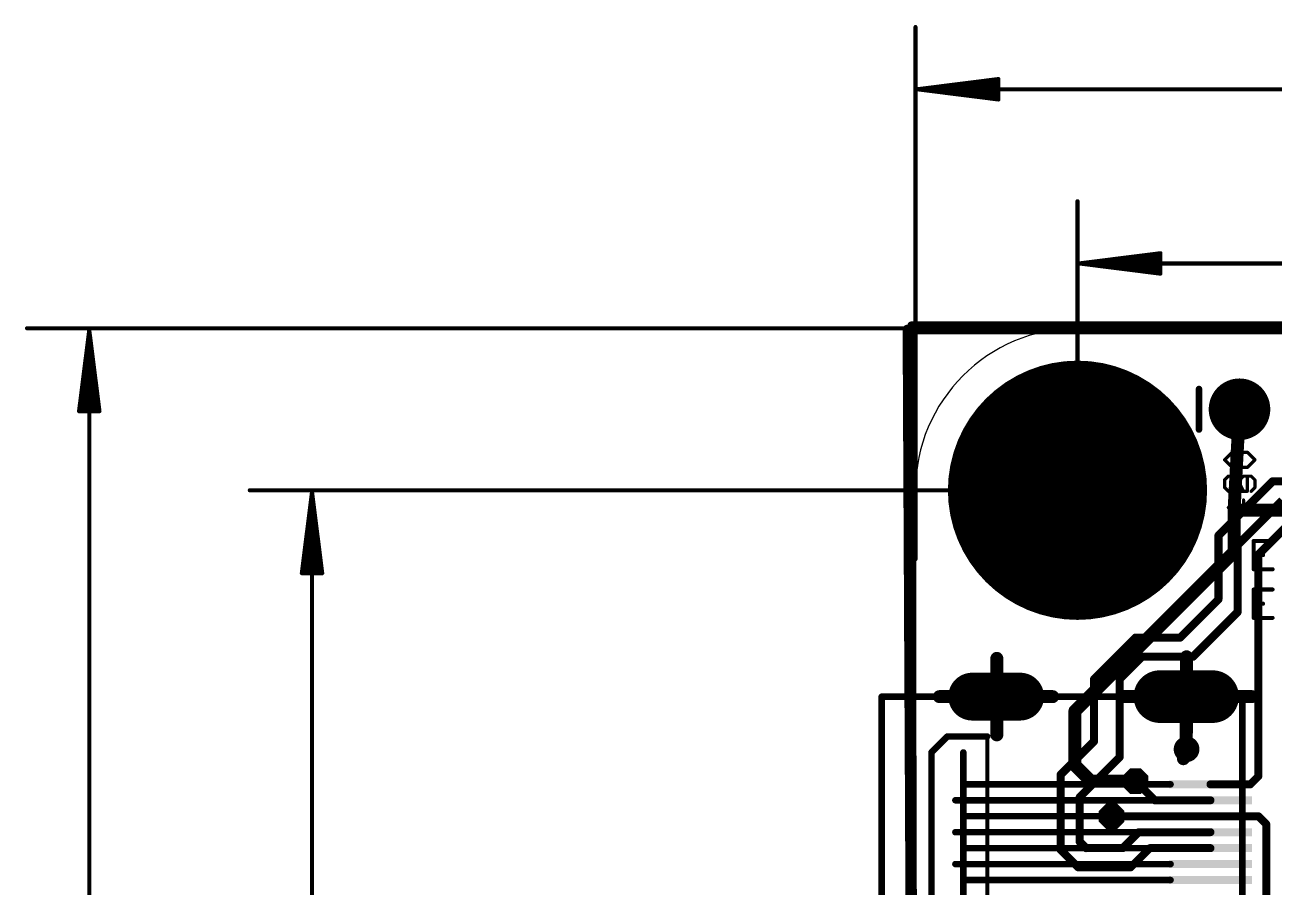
# Model space of a CAD drawing. Extents: x -30 to 79, y -8 to 63.
# Drawn here: x -27.92 to 11.27, y 33.25 to 60.31 of the extents above; entities that cross this region are included whole.
import ezdxf

# ---------------------------------------------------------------- set-up
doc = ezdxf.new("R2010")
doc.units = 0
for name, color, linetype in [('1', 12, 'CONTINUOUS'), ('16', 132, 'CONTINUOUS'), ('17', 110, 'CONTINUOUS'), ('18', 3, 'CONTINUOUS'), ('20', 53, 'CONTINUOUS'), ('21', 40, 'CONTINUOUS'), ('22', 6, 'CONTINUOUS'), ('23', 40, 'CONTINUOUS'), ('39', 12, 'CONTINUOUS'), ('40', 132, 'CONTINUOUS'), ('41', 12, 'CONTINUOUS'), ('42', 132, 'CONTINUOUS'), ('43', 110, 'CONTINUOUS'), ('47', 253, 'CONTINUOUS'), ('51', 253, 'CONTINUOUS')]:
    doc.layers.add(name, color=color, linetype=linetype)

# ---------------------------------------------------------------- blocks, each defined once
blk = doc.blocks.new('RECT')
blk.add_solid([(-0.5, -0.5), (0.5, -0.5), (-0.5, 0.5), (0.5, 0.5)])
blk = doc.blocks.new('ROUNDP')
at = {"const_width": 0.5}
blk.add_lwpolyline([(0, -0.25, 1), (0, 0.25, 1), (0, -0.25)], format="xyb", dxfattribs=at)
blk = doc.blocks.new('LONGP100')
at = {"const_width": 1}
blk.add_lwpolyline([(-0.5, 0), (0.5, 0)], dxfattribs=at)
at = {"const_width": 0.5}
for points in [[(-0.5, 0.25, 1), (-0.5, -0.25)], [(0.5, -0.25, 1), (0.5, 0.25)]]:
    blk.add_lwpolyline(points, format="xyb", dxfattribs=at)
blk = doc.blocks.new('OCTAGONV')
at = {"const_width": 0.5}
blk.add_lwpolyline([(-0.25, -0.1036), (-0.25, 0.1036), (-0.1036, 0.25), (0.1036, 0.25), (0.25, 0.1036), (0.25, -0.1036), (0.1036, -0.25), (-0.1036, -0.25), (-0.25, -0.1036), (-0.25, 0.1036)], dxfattribs=at)
blk = doc.blocks.new('ROUNDV')
at = {"const_width": 0.5}
blk.add_lwpolyline([(0, -0.25, 1), (0, 0.25, 1), (0, -0.25)], format="xyb", dxfattribs=at)

msp = doc.modelspace()

# ---------------------------------------------------------------- linework, layer by layer
at = {"layer": '1'}
for points, const_width in [([(0, 0), (-0.254, 50.762)], 0.3), ([(-0.254, 50.762), (65.762, 50.762)], 0.3), ([(9.5, 44.3), (11.2, 46)], 0.254), ([(11.2, 46), (13.07, 46)], 0.254), ([(10.1, 44), (11.5, 45.4)], 0.254), ([(10.75, 43.7), (11.75, 44.7)], 0.254), ([(9.5, 42.3), (9.5, 44.3)], 0.254), ([(10.1, 41.9), (10.1, 44)], 0.254), ([(10.75, 39.466), (10.75, 43.7)], 0.254), ([(8.3, 41.1), (9.5, 42.3)], 0.254), ([(8.7, 40.5), (10.1, 41.9)], 0.254), ([(5.6, 39.8), (6.9, 41.1)], 0.254), ([(6.9, 41.1), (8.3, 41.1)], 0.254), ([(2.55, 40.45), (2.55, 38.05)], 0.4064), ([(6.4, 39.8), (7.1, 40.5)], 0.254), ([(7.1, 40.5), (8.7, 40.5)], 0.254), ([(5.6, 37.85), (5.6, 39.8)], 0.254), ([(6.4, 37.35), (6.4, 39.8)], 0.254), ([(10.75, 36.75), (10.75, 39.466)], 0.25), ([(0.75, 39.25), (4.3, 39.25)], 0.4064), ([(8.49, 39.25), (8.49, 37.61)], 0.4064), ([(5.6, 37.85), (4.55, 36.8)], 0.254), ([(8.49, 37.61), (8.5, 37.6)], 0.4), ([(5.15, 36.1), (6.4, 37.35)], 0.254), ([(4.55, 36.8), (4.55, 34.45)], 0.254), ([(10.5, 36.5), (10.75, 36.75)], 0.25), ([(7.5, 36), (6.9, 36.6)], 0.25), ([(9.25, 36.5), (10.5, 36.5)], 0.25), ([(5.15, 36.1), (5.15, 34.7)], 0.254), ([(9.25, 36), (7.5, 36)], 0.25), ([(9.25, 35.5), (6.15, 35.5)], 0.25), ([(10.75, 35.5), (9.25, 35.5)], 0.25), ([(11, 35.25), (10.75, 35.5)], 0.25), ([(11, 32.5), (11, 35.25)], 0.25), ([(7, 35), (6.5, 34.5)], 0.25), ([(9.25, 35), (7, 35)], 0.25), ([(4.55, 34.45), (5.1, 33.9)], 0.254), ([(5.15, 34.7), (5.35, 34.5)], 0.254), ([(6.5, 34.5), (5.35, 34.5)], 0.25), ([(7.35, 34.5), (6.75, 33.9)], 0.25), ([(9.25, 34.5), (7.35, 34.5)], 0.25), ([(6.75, 33.9), (5.1, 33.9)], 0.25)]:
    msp.add_lwpolyline(points, dxfattribs=dict(at, const_width=const_width))
for points, const_width in [([(-0.179, 50.7624, 1), (-0.329, 50.7616)], 0.15), ([(-0.254, 50.837, 1), (-0.254, 50.687)], 0.15), ([(11.2, 46.0635, 1), (11.2, 45.9365)], 0.127), ([(11.2449, 45.9551, 1), (11.1551, 46.0449)], 0.127), ([(9.5635, 44.3, 1), (9.4365, 44.3)], 0.127), ([(9.4551, 44.3449, 1), (9.5449, 44.2551)], 0.127), ([(10.1635, 44, 1), (10.0365, 44)], 0.127), ([(10.0551, 44.0449, 1), (10.1449, 43.9551)], 0.127), ([(10.8135, 43.7, 1), (10.6865, 43.7)], 0.127), ([(10.7051, 43.7449, 1), (10.7949, 43.6551)], 0.127), ([(9.4365, 42.3, 1), (9.5635, 42.3)], 0.127), ([(9.5449, 42.2551, 1), (9.4551, 42.3449)], 0.127), ([(10.0365, 41.9, 1), (10.1635, 41.9)], 0.127), ([(10.1449, 41.8551, 1), (10.0551, 41.9449)], 0.127), ([(6.9, 41.1635, 1), (6.9, 41.0365)], 0.127), ([(6.9449, 41.0551, 1), (6.8551, 41.1449)], 0.127), ([(8.2551, 41.1449, 1), (8.3449, 41.0551)], 0.127), ([(8.3, 41.0365, 1), (8.3, 41.1635)], 0.127), ([(2.6516, 40.45, 1), (2.4484, 40.45)], 0.2032), ([(7.1, 40.5635, 1), (7.1, 40.4365)], 0.127), ([(7.1449, 40.4551, 1), (7.0551, 40.5449)], 0.127), ([(8.6551, 40.5449, 1), (8.7449, 40.4551)], 0.127), ([(8.7, 40.4365, 1), (8.7, 40.5635)], 0.127), ([(5.6635, 39.8, 1), (5.5365, 39.8)], 0.127), ([(5.5551, 39.8449, 1), (5.6449, 39.7551)], 0.127), ([(6.4635, 39.8, 1), (6.3365, 39.8)], 0.127), ([(6.3551, 39.8449, 1), (6.4449, 39.7551)], 0.127), ([(10.8125, 39.466, 1), (10.6875, 39.466)], 0.125), ([(0.75, 39.3516, 1), (0.75, 39.1484)], 0.2032), ([(4.3, 39.1484, 1), (4.3, 39.3516)], 0.2032), ([(8.5916, 39.25, 1), (8.3884, 39.25)], 0.2032), ([(10.6865, 39.466, 1), (10.8135, 39.466)], 0.127), ([(2.4484, 38.05, 1), (2.6516, 38.05)], 0.2032), ([(5.5365, 37.85, 1), (5.6635, 37.85)], 0.127), ([(5.6449, 37.8051, 1), (5.5551, 37.8949)], 0.127), ([(8.3884, 37.61, 1), (8.5916, 37.61)], 0.2032), ([(8.5607, 37.6807, 1), (8.4193, 37.5393)], 0.2), ([(8.4293, 37.5293, 1), (8.5707, 37.6707)], 0.2), ([(6.3365, 37.35, 1), (6.4635, 37.35)], 0.127), ([(6.4449, 37.3051, 1), (6.3551, 37.3949)], 0.127), ([(4.6135, 36.8, 1), (4.4865, 36.8)], 0.127), ([(4.5051, 36.8449, 1), (4.5949, 36.7551)], 0.127), ([(10.7942, 36.7058, 1), (10.7058, 36.7942)], 0.125), ([(6.9442, 36.6442, 1), (6.8558, 36.5558)], 0.125), ([(9.25, 36.5625, 1), (9.25, 36.4375)], 0.125), ([(10.4558, 36.5442, 1), (10.5442, 36.4558)], 0.125), ([(10.5, 36.4375, 1), (10.5, 36.5625)], 0.125), ([(10.6875, 36.75, 1), (10.8125, 36.75)], 0.125), ([(5.2135, 36.1, 1), (5.0865, 36.1)], 0.127), ([(5.1051, 36.1449, 1), (5.1949, 36.0551)], 0.127), ([(7.5, 36.0625, 1), (7.5, 35.9375)], 0.125), ([(7.4558, 35.9558, 1), (7.5442, 36.0442)], 0.125), ([(9.25, 35.9375, 1), (9.25, 36.0625)], 0.125), ([(6.15, 35.5625, 1), (6.15, 35.4375)], 0.125), ([(9.25, 35.5625, 1), (9.25, 35.4375)], 0.125), ([(9.25, 35.4375, 1), (9.25, 35.5625)], 0.125), ([(10.7942, 35.5442, 1), (10.7058, 35.4558)], 0.125), ([(10.75, 35.4375, 1), (10.75, 35.5625)], 0.125), ([(11.0625, 35.25, 1), (10.9375, 35.25)], 0.125), ([(10.9558, 35.2058, 1), (11.0442, 35.2942)], 0.125), ([(7, 35.0625, 1), (7, 34.9375)], 0.125), ([(7.0442, 34.9558, 1), (6.9558, 35.0442)], 0.125), ([(9.25, 34.9375, 1), (9.25, 35.0625)], 0.125), ([(4.5949, 34.4949, 1), (4.5051, 34.4051)], 0.127), ([(4.4865, 34.45, 1), (4.6135, 34.45)], 0.127), ([(5.1949, 34.7449, 1), (5.1051, 34.6551)], 0.127), ([(5.0865, 34.7, 1), (5.2135, 34.7)], 0.127), ([(5.35, 34.5625, 1), (5.35, 34.4375)], 0.125), ([(5.3051, 34.4551, 1), (5.3949, 34.5449)], 0.127), ([(6.4558, 34.5442, 1), (6.5442, 34.4558)], 0.125), ([(6.5, 34.4375, 1), (6.5, 34.5625)], 0.125), ([(7.35, 34.5625, 1), (7.35, 34.4375)], 0.125), ([(7.3942, 34.4558, 1), (7.3058, 34.5442)], 0.125), ([(9.25, 34.4375, 1), (9.25, 34.5625)], 0.125), ([(5.1, 33.9625, 1), (5.1, 33.8375)], 0.125), ([(5.0551, 33.8551, 1), (5.1449, 33.9449)], 0.127), ([(6.7058, 33.9442, 1), (6.7942, 33.8558)], 0.125), ([(6.75, 33.8375, 1), (6.75, 33.9625)], 0.125)]:
    msp.add_lwpolyline(points, format="xyb", dxfattribs=dict(at, const_width=const_width))
at = {"layer": '16'}
for points, const_width in [([(0, 0), (-0.127, 50.889)], 0.25), ([(-0.127, 50.889), (65.762, 50.889)], 0.25), ([(9.99, 45.1), (10.16, 48.26)], 0.4064), ([(9.99, 43.79), (9.99, 45.1)], 0.4064), ([(15.4, 45.1), (9.99, 45.1)], 0.4064), ([(5, 38.8), (9.99, 43.79)], 0.4064), ([(2.55, 40.35), (2.55, 38.15)], 0.4064), ([(8.5, 40.5), (8.5, 38.15)], 0.4064), ([(4.25, 39.25), (0.75, 39.25)], 0.4064), ([(6.5, 39.25), (10.55, 39.25)], 0.4064), ([(5, 37.1), (5, 38.8)], 0.4064), ([(8.5, 37.6), (8.5, 37.4)], 0.4), ([(5.5, 36.6), (5, 37.1)], 0.4064), ([(8.5, 37.4), (8.4, 37.3)], 0.4), ([(6.9, 36.6), (5.5, 36.6)], 0.4064)]:
    msp.add_lwpolyline(points, dxfattribs=dict(at, const_width=const_width))
for points, const_width in [([(-0.0645, 50.8892, 1), (-0.1895, 50.8888)], 0.125), ([(-0.127, 50.9515, 1), (-0.127, 50.8265)], 0.125), ([(10.2615, 48.2545, 1), (10.0585, 48.2655)], 0.2032), ([(10.0916, 45.1, 1), (9.8884, 45.1)], 0.2032), ([(9.99, 45.2016, 1), (9.99, 44.9984)], 0.2032), ([(9.8885, 45.1055, 1), (10.0915, 45.0945)], 0.2032), ([(10.0618, 43.7182, 1), (9.9182, 43.8618)], 0.2032), ([(9.8884, 43.79, 1), (10.0916, 43.79)], 0.2032), ([(2.6516, 40.35, 1), (2.4484, 40.35)], 0.2032), ([(8.6016, 40.5, 1), (8.3984, 40.5)], 0.2032), ([(0.75, 39.3516, 1), (0.75, 39.1484)], 0.2032), ([(4.25, 39.1484, 1), (4.25, 39.3516)], 0.2032), ([(6.5, 39.3516, 1), (6.5, 39.1484)], 0.2032), ([(10.55, 39.1484, 1), (10.55, 39.3516)], 0.2032), ([(5.1016, 38.8, 1), (4.8984, 38.8)], 0.2032), ([(4.9282, 38.8718, 1), (5.0718, 38.7282)], 0.2032), ([(2.4484, 38.15, 1), (2.6516, 38.15)], 0.2032), ([(8.3984, 38.15, 1), (8.6016, 38.15)], 0.2032), ([(8.6, 37.6, 1), (8.4, 37.6)], 0.2), ([(5.0718, 37.1718, 1), (4.9282, 37.0282)], 0.2032), ([(8.3293, 37.3707, 1), (8.4707, 37.2293)], 0.2), ([(8.4, 37.4, 1), (8.6, 37.4)], 0.2), ([(8.5707, 37.3293, 1), (8.4293, 37.4707)], 0.2), ([(4.8984, 37.1, 1), (5.1016, 37.1)], 0.2032), ([(5.5, 36.7016, 1), (5.5, 36.4984)], 0.2032), ([(5.4282, 36.5282, 1), (5.5718, 36.6718)], 0.2032), ([(6.9, 36.4984, 1), (6.9, 36.7016)], 0.2032)]:
    msp.add_lwpolyline(points, format="xyb", dxfattribs=dict(at, const_width=const_width))
at = {"layer": '20'}
for p, q in [((60.96, 50.8), (5.08, 50.8)), ((0, 45.72), (0, 5.08)), ((2.13, 39.7), (2.93, 39.7)), ((9.4, 39.7), (7.6, 39.7)), ((2.93, 38.8), (2.13, 38.8)), ((7.6, 38.8), (9.4, 38.8))]:
    msp.add_line(p, q, dxfattribs=at)
for centre, radius, start, end in [((5.08, 45.72), 5.08, 90, 180), ((2.13, 39.25), 0.45, 90, 180), ((2.93, 39.25), 0.45, 0, 90), ((7.6, 39.25), 0.45, 90, 180), ((9.4, 39.25), 0.45, 0, 90), ((2.13, 39.25), 0.45, 180, 270), ((2.93, 39.25), 0.45, 270, 0), ((7.6, 39.25), 0.45, 180, 270), ((9.4, 39.25), 0.45, 270, 0)]:
    msp.add_arc(centre, radius, start, end, dxfattribs=at)
at = {"layer": '21'}
for points, const_width in [([(5.08, 42.291, 1), (5.08, 49.149, 1), (5.08, 42.291)], 0.2032), ([(9.9312, 46.9373, 1), (9.9312, 46.8865)], 0.0508), ([(10.4237, 46.9299, 1), (10.3878, 46.894)], 0.0508), ([(10.4057, 46.8865, 1), (10.4057, 46.9373)], 0.0508), ([(10.661, 46.6567, 1), (10.625, 46.6926)], 0.0508), ([(10.625, 46.6567, 1), (10.661, 46.6926)], 0.0508), ([(9.9312, 46.4628, 1), (9.9312, 46.412)], 0.0508), ([(10.3878, 46.4553, 1), (10.4237, 46.4194)], 0.0508), ([(10.4057, 46.412, 1), (10.4057, 46.4628)], 0.0508), ([(9.9566, 46.1635, 1), (9.9058, 46.1635)], 0.0508), ([(10.1912, 45.9376, 1), (10.1457, 45.9149)], 0.0508), ([(10.1939, 46.0449, 1), (10.1431, 46.0449)], 0.0508), ([(10.1505, 46.0628, 1), (10.1864, 46.0269)], 0.0508), ([(10.1431, 45.9262, 1), (10.1939, 45.9262)], 0.0508), ([(10.2871, 46.1889, 1), (10.2871, 46.1381)], 0.0508), ([(10.3051, 46.1455, 1), (10.2691, 46.1815)], 0.0508), ([(10.5423, 46.1815, 1), (10.5064, 46.1455)], 0.0508), ([(10.5244, 46.1381, 1), (10.5244, 46.1889)], 0.0508), ([(10.6684, 46.0449, 1), (10.6176, 46.0449)], 0.0508), ([(10.625, 46.0269, 1), (10.661, 46.0628)], 0.0508), ([(9.9312, 45.7144, 1), (9.9312, 45.6636)], 0.0508), ([(9.9058, 45.689, 1), (9.9566, 45.689)], 0.0508), ([(10.2644, 45.6776, 1), (10.3098, 45.7003)], 0.0508), ([(10.2871, 45.6636, 1), (10.2871, 45.7144)], 0.0508), ([(10.5064, 45.7069, 1), (10.5423, 45.671)], 0.0508), ([(10.6176, 45.8076, 1), (10.6684, 45.8076)], 0.0508), ([(10.661, 45.7896, 1), (10.625, 45.8256)], 0.0508), ([(10.0498, 45.2032, 1), (10.0498, 45.1524)], 0.0508), ([(10.3125, 45.4151, 1), (10.2617, 45.4151)], 0.0508), ([(10.5244, 45.1524, 1), (10.5244, 45.2032)], 0.0508), ([(10.2617, 44.9406, 1), (10.3125, 44.9406)], 0.0508), ([(10.6363, 44.1333, 1), (10.5727, 44.1333)], 0.0635), ([(10.6045, 44.165, 1), (10.6045, 44.1015)], 0.0635), ([(11.1977, 44.1015, 1), (11.1977, 44.165)], 0.0635), ([(10.6045, 43.7201, 1), (10.6045, 43.6566)], 0.0635), ([(10.9011, 43.6566, 1), (10.9011, 43.7201)], 0.0635), ([(10.5727, 43.2435, 1), (10.6363, 43.2435)], 0.0635), ([(10.6045, 43.2753, 1), (10.6045, 43.2118)], 0.0635), ([(11.1977, 43.2118, 1), (11.1977, 43.2753)], 0.0635), ([(10.6363, 42.6093, 1), (10.5727, 42.6093)], 0.0635), ([(10.6045, 42.641, 1), (10.6045, 42.5775)], 0.0635), ([(11.1977, 42.5775, 1), (11.1977, 42.641)], 0.0635), ([(10.6045, 42.1961, 1), (10.6045, 42.1326)], 0.0635), ([(10.9011, 42.1326, 1), (10.9011, 42.1961)], 0.0635), ([(10.5727, 41.7195, 1), (10.6363, 41.7195)], 0.0635), ([(10.6045, 41.7513, 1), (10.6045, 41.6878)], 0.0635), ([(11.1977, 41.6878, 1), (11.1977, 41.7513)], 0.0635), ([(-1.06, 39.3008, 1), (-1.06, 39.1992)], 0.1016), ([(-1.0092, 39.25, 1), (-1.1108, 39.25)], 0.1016), ([(0.75, 39.1992, 1), (0.75, 39.3008)], 0.1016), ([(4.25, 39.3008, 1), (4.25, 39.1992)], 0.1016), ([(6.5, 39.1992, 1), (6.5, 39.3008)], 0.1016), ([(10.3008, 38.75, 1), (10.1992, 38.75)], 0.1016), ([(10.1992, 37, 1), (10.3008, 37)], 0.1016)]:
    msp.add_lwpolyline(points, format="xyb", dxfattribs=dict(at, const_width=const_width))
for points, const_width in [([(10.4057, 46.9119), (9.9312, 46.9119)], 0.1016), ([(10.643, 46.6747), (10.4057, 46.9119)], 0.1016), ([(10.4057, 46.4374), (10.643, 46.6747)], 0.1016), ([(9.9312, 46.4374), (10.4057, 46.4374)], 0.1016), ([(9.9312, 46.1635), (9.9312, 45.689)], 0.1016), ([(10.1685, 46.0449), (10.2871, 46.1635)], 0.1016), ([(10.1685, 45.9262), (10.1685, 46.0449)], 0.1016), ([(10.2871, 45.689), (10.1685, 45.9262)], 0.1016), ([(10.2871, 46.1635), (10.5244, 46.1635)], 0.1016), ([(10.5244, 46.1635), (10.643, 46.0449)], 0.1016), ([(10.643, 46.0449), (10.643, 45.8076)], 0.1016), ([(9.9312, 45.689), (10.2871, 45.689)], 0.1016), ([(10.643, 45.8076), (10.5244, 45.689)], 0.1016), ([(10.0498, 45.1778), (10.5244, 45.1778)], 0.1016), ([(10.2871, 44.9406), (10.2871, 45.4151)], 0.1016), ([(11.1977, 44.1333), (10.6045, 44.1333)], 0.127), ([(10.6045, 44.1333), (10.6045, 43.2435)], 0.127), ([(10.6045, 43.6884), (10.9011, 43.6884)], 0.127), ([(10.6045, 43.2435), (11.1977, 43.2435)], 0.127), ([(11.1977, 42.6093), (10.6045, 42.6093)], 0.127), ([(10.6045, 42.6093), (10.6045, 41.7195)], 0.127), ([(10.6045, 42.1644), (10.9011, 42.1644)], 0.127), ([(10.6045, 41.7195), (11.1977, 41.7195)], 0.127), ([(-1.06, 39.25), (0.75, 39.25)], 0.2032), ([(-1.06, 39.25), (-1.06, 24.75)], 0.2032), ([(4.25, 39.25), (6.5, 39.25)], 0.2032), ([(10.25, 38.75), (10.25, 37)], 0.2032)]:
    msp.add_lwpolyline(points, dxfattribs=dict(at, const_width=const_width))
at = {"layer": '22', "const_width": 0.1016}
for points in [[(9.692, 46.6747), (9.9293, 46.9119)], [(9.9293, 46.4374), (9.692, 46.6747)], [(9.9293, 46.9119), (10.4038, 46.9119)], [(10.4038, 46.4374), (9.9293, 46.4374)], [(9.8106, 46.1635), (9.692, 46.0449)], [(9.692, 46.0449), (9.692, 45.8076)], [(10.0479, 46.1635), (9.8106, 46.1635)], [(10.1665, 46.0449), (10.0479, 46.1635)], [(10.0479, 45.689), (10.1665, 45.9262)], [(10.1665, 45.9262), (10.1665, 46.0449)], [(10.4038, 46.1635), (10.4038, 45.689)], [(9.692, 45.8076), (9.8106, 45.689)], [(10.4038, 45.689), (10.0479, 45.689)], [(10.2852, 45.1778), (9.8106, 45.1778)], [(10.0479, 44.9406), (10.0479, 45.4151)]]:
    msp.add_lwpolyline(points, dxfattribs=at)
at = {"layer": '22', "const_width": 0.0508}
for points in [[(9.71, 46.6926, 1), (9.674, 46.6567)], [(9.674, 46.6926, 1), (9.71, 46.6567)], [(9.9293, 46.9373, 1), (9.9293, 46.8865)], [(9.9472, 46.894, 1), (9.9113, 46.9299)], [(10.4038, 46.8865, 1), (10.4038, 46.9373)], [(9.9293, 46.4628, 1), (9.9293, 46.412)], [(9.9113, 46.4194, 1), (9.9472, 46.4553)], [(10.4038, 46.412, 1), (10.4038, 46.4628)], [(9.7174, 46.0449, 1), (9.6666, 46.0449)], [(9.674, 46.0628, 1), (9.71, 46.0269)], [(9.8106, 46.1889, 1), (9.8106, 46.1381)], [(9.8286, 46.1455, 1), (9.7927, 46.1815)], [(10.0659, 46.1815, 1), (10.0299, 46.1455)], [(10.0479, 46.1381, 1), (10.0479, 46.1889)], [(10.1919, 46.0449, 1), (10.1411, 46.0449)], [(10.1411, 45.9262, 1), (10.1919, 45.9262)], [(10.1893, 45.9149, 1), (10.1438, 45.9376)], [(10.1486, 46.0269, 1), (10.1845, 46.0628)], [(10.4292, 46.1635, 1), (10.3784, 46.1635)], [(9.71, 45.8256, 1), (9.674, 45.7896)], [(9.6666, 45.8076, 1), (9.7174, 45.8076)], [(9.7927, 45.671, 1), (9.8286, 45.7069)], [(10.0479, 45.7144, 1), (10.0479, 45.6636)], [(10.0252, 45.7003, 1), (10.0706, 45.6776)], [(10.3784, 45.689, 1), (10.4292, 45.689)], [(10.4038, 45.6636, 1), (10.4038, 45.7144)], [(9.8106, 45.2032, 1), (9.8106, 45.1524)], [(10.0733, 45.4151, 1), (10.0225, 45.4151)], [(10.2852, 45.1524, 1), (10.2852, 45.2032)], [(10.0225, 44.9406, 1), (10.0733, 44.9406)]]:
    msp.add_lwpolyline(points, format="xyb", dxfattribs=at)
at = {"layer": '23'}
msp.add_point((5.08, 45.72), dxfattribs=at)
at = {"layer": '39'}
for points, const_width in [([(5.08, 42.672, 1), (5.08, 48.768, 1), (5.08, 42.672)], 2.032), ([(-1.06, 39.2818, 1), (-1.06, 39.2182)], 0.0635), ([(-1.0283, 39.25, 1), (-1.0917, 39.25)], 0.0635), ([(10.2818, 39.25, 1), (10.2182, 39.25)], 0.0635), ([(10.25, 39.2182, 1), (10.25, 39.2818)], 0.0635)]:
    msp.add_lwpolyline(points, format="xyb", dxfattribs=dict(at, const_width=const_width))
at = {"layer": '39', "const_width": 0.127}
for points in [[(-1.06, 39.25), (10.25, 39.25)], [(-1.06, 39.25), (-1.06, 24.75)], [(10.25, 39.25), (10.25, 24.75)]]:
    msp.add_lwpolyline(points, dxfattribs=at)
at = {"layer": '40', "const_width": 2.032}
msp.add_lwpolyline([(5.08, 42.672, 1), (5.08, 48.768, 1), (5.08, 42.672)], format="xyb", dxfattribs=at)
at = {"layer": '41', "const_width": 2.032}
msp.add_lwpolyline([(5.08, 42.672, 1), (5.08, 48.768, 1), (5.08, 42.672)], format="xyb", dxfattribs=at)
at = {"layer": '42', "const_width": 2.032}
msp.add_lwpolyline([(5.08, 42.672, 1), (5.08, 48.768, 1), (5.08, 42.672)], format="xyb", dxfattribs=at)
at = {"layer": '43', "const_width": 2.032}
msp.add_lwpolyline([(5.08, 42.672, 1), (5.08, 48.768, 1), (5.08, 42.672)], format="xyb", dxfattribs=at)
at = {"layer": '47', "const_width": 0.13}
for points in [[(0, 43.561), (0, 60.243)], [(0.065, 58.293), (2.6, 58.6122)], [(0.065, 58.293), (2.6, 58.553)], [(0.065, 58.293), (2.6, 58.423)], [(2.6, 58.6122), (2.6, 57.9738)], [(0.065, 58.293), (65.975, 58.293)], [(2.6, 57.9738), (0.065, 58.293)], [(2.6, 58.163), (0.065, 58.293)], [(2.6, 58.033), (0.065, 58.293)], [(5.08, 45.72), (5.08, 54.782)], [(5.145, 52.832), (7.68, 53.1512)], [(5.145, 52.832), (7.68, 53.092)], [(5.145, 52.832), (7.68, 52.962)], [(7.68, 53.1512), (7.68, 52.5128)], [(5.145, 52.832), (60.895, 52.832)], [(7.68, 52.5128), (5.145, 52.832)], [(7.68, 52.702), (5.145, 52.832)], [(7.68, 52.572), (5.145, 52.832)], [(25.273, 50.8), (-27.858, 50.8)], [(-25.908, 50.735), (-26.2272, 48.2)], [(-25.908, 50.735), (-26.168, 48.2)], [(-25.908, 50.735), (-26.038, 48.2)], [(-25.908, 0.065), (-25.908, 50.735)], [(-25.5888, 48.2), (-25.908, 50.735)], [(-25.778, 48.2), (-25.908, 50.735)], [(-25.648, 48.2), (-25.908, 50.735)], [(-26.2272, 48.2), (-25.5888, 48.2)], [(5.08, 45.72), (-20.873, 45.72)], [(-18.923, 45.655), (-19.2422, 43.12)], [(-18.923, 45.655), (-19.183, 43.12)], [(-18.923, 45.655), (-19.053, 43.12)], [(-18.923, 5.145), (-18.923, 45.655)], [(-18.6038, 43.12), (-18.923, 45.655)], [(-18.793, 43.12), (-18.923, 45.655)], [(-18.663, 43.12), (-18.923, 45.655)], [(-19.2422, 43.12), (-18.6038, 43.12)]]:
    msp.add_lwpolyline(points, dxfattribs=at)
at = {"layer": '47', "const_width": 0.065}
for points in [[(0.0325, 60.243, 1), (-0.0325, 60.243)], [(2.6325, 58.6122, 1), (2.5675, 58.6122)], [(2.6041, 58.58, 1), (2.5959, 58.6445)], [(2.6033, 58.5207, 1), (2.5967, 58.5853)], [(2.6017, 58.3905, 1), (2.5983, 58.4555)], [(0.065, 58.3255, 1), (0.065, 58.2605)], [(0.0691, 58.3252, 1), (0.0609, 58.2608)], [(0.0633, 58.3255, 1), (0.0667, 58.2605)], [(0.0667, 58.3255, 1), (0.0633, 58.2605)], [(0.0683, 58.3253, 1), (0.0617, 58.2607)], [(0.0617, 58.3253, 1), (0.0683, 58.2607)], [(0.0609, 58.3252, 1), (0.0691, 58.2608)], [(2.5959, 57.9415, 1), (2.6041, 58.006)], [(2.5967, 58.0007, 1), (2.6033, 58.0653)], [(2.5983, 58.1305, 1), (2.6017, 58.1955)], [(2.5675, 57.9738, 1), (2.6325, 57.9738)], [(5.1125, 54.782, 1), (5.0475, 54.782)], [(7.7125, 53.1512, 1), (7.6475, 53.1512)], [(7.6841, 53.119, 1), (7.6759, 53.1835)], [(7.6833, 53.0597, 1), (7.6767, 53.1243)], [(7.6817, 52.9295, 1), (7.6783, 52.9945)], [(5.145, 52.8645, 1), (5.145, 52.7995)], [(5.1491, 52.8642, 1), (5.1409, 52.7998)], [(5.1433, 52.8645, 1), (5.1467, 52.7995)], [(5.1467, 52.8645, 1), (5.1433, 52.7995)], [(5.1483, 52.8643, 1), (5.1417, 52.7997)], [(5.1417, 52.8643, 1), (5.1483, 52.7997)], [(5.1409, 52.8642, 1), (5.1491, 52.7998)], [(7.6475, 52.5128, 1), (7.7125, 52.5128)], [(7.6759, 52.4805, 1), (7.6841, 52.545)], [(7.6767, 52.5397, 1), (7.6833, 52.6043)], [(7.6783, 52.6695, 1), (7.6817, 52.7345)], [(-27.858, 50.8325, 1), (-27.858, 50.7675)], [(-25.8755, 50.735, 1), (-25.9405, 50.735)], [(-25.8758, 50.7391, 1), (-25.9402, 50.7309)], [(-25.8755, 50.7333, 1), (-25.9405, 50.7367)], [(-25.8755, 50.7367, 1), (-25.9405, 50.7333)], [(-25.8757, 50.7383, 1), (-25.9403, 50.7317)], [(-25.8757, 50.7317, 1), (-25.9403, 50.7383)], [(-25.8758, 50.7309, 1), (-25.9402, 50.7391)], [(-26.2595, 48.2041, 1), (-26.195, 48.1959)], [(-26.2272, 48.2325, 1), (-26.2272, 48.1675)], [(-26.2003, 48.2033, 1), (-26.1357, 48.1967)], [(-26.0705, 48.2017, 1), (-26.0055, 48.1983)], [(-25.8105, 48.1983, 1), (-25.7455, 48.2017)], [(-25.6803, 48.1967, 1), (-25.6157, 48.2033)], [(-25.621, 48.1959, 1), (-25.5565, 48.2041)], [(-25.5888, 48.1675, 1), (-25.5888, 48.2325)], [(-20.873, 45.7525, 1), (-20.873, 45.6875)], [(-18.8905, 45.655, 1), (-18.9555, 45.655)], [(-18.8908, 45.6591, 1), (-18.9552, 45.6509)], [(-18.8905, 45.6533, 1), (-18.9555, 45.6567)], [(-18.8905, 45.6567, 1), (-18.9555, 45.6533)], [(-18.8907, 45.6583, 1), (-18.9553, 45.6517)], [(-18.8907, 45.6517, 1), (-18.9553, 45.6583)], [(-18.8908, 45.6509, 1), (-18.9552, 45.6591)], [(5.0475, 45.72, 1), (5.1125, 45.72)], [(5.08, 45.6875, 1), (5.08, 45.7525)], [(-0.0325, 43.561, 1), (0.0325, 43.561)], [(-19.2745, 43.1241, 1), (-19.21, 43.1159)], [(-19.2422, 43.1525, 1), (-19.2422, 43.0875)], [(-19.2153, 43.1233, 1), (-19.1507, 43.1167)], [(-19.0855, 43.1217, 1), (-19.0205, 43.1183)], [(-18.8255, 43.1183, 1), (-18.7605, 43.1217)], [(-18.6953, 43.1167, 1), (-18.6307, 43.1233)], [(-18.636, 43.1159, 1), (-18.5715, 43.1241)], [(-18.6038, 43.0875, 1), (-18.6038, 43.1525)]]:
    msp.add_lwpolyline(points, format="xyb", dxfattribs=at)
at = {"layer": '51'}
for points, const_width in [([(7.239, 45.72, 0.4142), (5.08, 47.879)], 2.4892), ([(8.9408, 48.895, 1), (8.8392, 48.895)], 0.1016), ([(8.8392, 47.625, 1), (8.9408, 47.625)], 0.1016), ([(2.921, 45.72, 0.4142), (5.08, 43.561)], 2.4892), ([(5.08, 44.958, 1), (5.08, 46.482, 1), (5.08, 44.958)], 0.4572), ([(-1.06, 39.3008, 1), (-1.06, 39.1992)], 0.1016), ([(-1.0092, 39.25, 1), (-1.1108, 39.25)], 0.1016), ([(10.3008, 39.25, 1), (10.1992, 39.25)], 0.1016), ([(10.25, 39.1992, 1), (10.25, 39.3008)], 0.1016), ([(1, 38.0508, 1), (1, 37.9492)], 0.1016), ([(1.0359, 37.9641, 1), (0.9641, 38.0359)], 0.1016), ([(2.2818, 38, 1), (2.2182, 38)], 0.0635), ([(2.25, 37.9492, 1), (2.25, 38.0508)], 0.1016), ([(0.5508, 37.5, 1), (0.4492, 37.5)], 0.1016), ([(0.4641, 37.5359, 1), (0.5359, 37.4641)], 0.1016), ([(1.5508, 37.5, 1), (1.4492, 37.5)], 0.1016), ([(1.5508, 36.5, 1), (1.4492, 36.5)], 0.1016), ([(1.5, 36.5508, 1), (1.5, 36.4492)], 0.1016), ([(1.4492, 36.5, 1), (1.5508, 36.5)], 0.1016), ([(1.75, 36.5508, 1), (1.75, 36.4492)], 0.1016), ([(1.75, 36.4492, 1), (1.75, 36.5508)], 0.1016), ([(8, 36.4492, 1), (8, 36.5508)], 0.1016), ([(1.25, 36.0508, 1), (1.25, 35.9492)], 0.1016), ([(1.5508, 36, 1), (1.4492, 36)], 0.1016), ([(1.5, 36.0508, 1), (1.5, 35.9492)], 0.1016), ([(1.5, 35.9492, 1), (1.5, 36.0508)], 0.1016), ([(8, 35.9492, 1), (8, 36.0508)], 0.1016), ([(1.4492, 36, 1), (1.5508, 36)], 0.1016), ([(1.5508, 35.5, 1), (1.4492, 35.5)], 0.1016), ([(1.5, 35.5508, 1), (1.5, 35.4492)], 0.1016), ([(1.4492, 35.5, 1), (1.5508, 35.5)], 0.1016), ([(1.75, 35.5508, 1), (1.75, 35.4492)], 0.1016), ([(1.75, 35.4492, 1), (1.75, 35.5508)], 0.1016), ([(8, 35.4492, 1), (8, 35.5508)], 0.1016), ([(1.25, 35.0508, 1), (1.25, 34.9492)], 0.1016), ([(1.5508, 35, 1), (1.4492, 35)], 0.1016), ([(1.5, 35.0508, 1), (1.5, 34.9492)], 0.1016), ([(1.4492, 35, 1), (1.5508, 35)], 0.1016), ([(1.5, 34.9492, 1), (1.5, 35.0508)], 0.1016), ([(8, 34.9492, 1), (8, 35.0508)], 0.1016), ([(1.5508, 34.5, 1), (1.4492, 34.5)], 0.1016), ([(1.5, 34.5508, 1), (1.5, 34.4492)], 0.1016), ([(1.4492, 34.5, 1), (1.5508, 34.5)], 0.1016), ([(1.75, 34.5508, 1), (1.75, 34.4492)], 0.1016), ([(1.75, 34.4492, 1), (1.75, 34.5508)], 0.1016), ([(8, 34.4492, 1), (8, 34.5508)], 0.1016), ([(1.25, 34.0508, 1), (1.25, 33.9492)], 0.1016), ([(1.5508, 34, 1), (1.4492, 34)], 0.1016), ([(1.5, 34.0508, 1), (1.5, 33.9492)], 0.1016), ([(1.5, 33.9492, 1), (1.5, 34.0508)], 0.1016), ([(8, 33.9492, 1), (8, 34.0508)], 0.1016), ([(1.4492, 34, 1), (1.5508, 34)], 0.1016), ([(1.5508, 33.5, 1), (1.4492, 33.5)], 0.1016), ([(1.5, 33.5508, 1), (1.5, 33.4492)], 0.1016), ([(1.4492, 33.5, 1), (1.5508, 33.5)], 0.1016), ([(1.75, 33.5508, 1), (1.75, 33.4492)], 0.1016), ([(1.75, 33.4492, 1), (1.75, 33.5508)], 0.1016), ([(8, 33.4492, 1), (8, 33.5508)], 0.1016)]:
    msp.add_lwpolyline(points, format="xyb", dxfattribs=dict(at, const_width=const_width))
for points, const_width in [([(8.89, 48.895), (8.89, 47.625)], 0.2032), ([(-1.06, 39.25), (10.25, 39.25)], 0.2032), ([(-1.06, 39.25), (-1.06, 24.75)], 0.2032), ([(10.25, 39.25), (10.25, 24.75)], 0.2032), ([(0.5, 37.5), (1, 38)], 0.2032), ([(1, 38), (2.25, 38)], 0.2032), ([(2.25, 38), (2.25, 26)], 0.127), ([(0.5, 26.5), (0.5, 37.5)], 0.2032), ([(1.5, 37.5), (1.5, 36.5)], 0.2032), ([(1.5, 36.5), (1.5, 36)], 0.2032), ([(1.5, 36.5), (1.75, 36.5)], 0.2032), ([(8, 36.5), (1.75, 36.5)], 0.2032), ([(1.5, 36), (1.25, 36)], 0.2032), ([(1.5, 36), (1.5, 35.5)], 0.2032), ([(8, 36), (1.5, 36)], 0.2032), ([(1.5, 35.5), (1.5, 35)], 0.2032), ([(1.5, 35.5), (1.75, 35.5)], 0.2032), ([(8, 35.5), (1.75, 35.5)], 0.2032), ([(1.5, 35), (1.25, 35)], 0.2032), ([(1.5, 35), (1.5, 34.5)], 0.2032), ([(8, 35), (1.5, 35)], 0.2032), ([(1.5, 34.5), (1.5, 34)], 0.2032), ([(1.5, 34.5), (1.75, 34.5)], 0.2032), ([(8, 34.5), (1.75, 34.5)], 0.2032), ([(1.5, 34), (1.25, 34)], 0.2032), ([(1.5, 34), (1.5, 33.5)], 0.2032), ([(8, 34), (1.5, 34)], 0.2032), ([(1.5, 33.5), (1.5, 33)], 0.2032), ([(1.5, 33.5), (1.75, 33.5)], 0.2032), ([(8, 33.5), (1.75, 33.5)], 0.2032)]:
    msp.add_lwpolyline(points, dxfattribs=dict(at, const_width=const_width))

# ---------------------------------------------------------------- block references
at = {"layer": '1', "xscale": 0.25, "yscale": 2.6, "rotation": 270}
for p in [(9.25, 36.5), (9.25, 36), (9.25, 35.5), (9.25, 35), (9.25, 34.5), (9.25, 34), (9.25, 33.5)]:
    msp.add_blockref('RECT', p, dxfattribs=at)
at = {"layer": '17', "xscale": 1.9304, "yscale": 1.9304, "rotation": 90}
msp.add_blockref('ROUNDP', (10.16, 48.26), dxfattribs=at)
msp.add_blockref('ROUNDP', (10.16, 48.26), dxfattribs=at)
at = {"layer": '17'}
for name, p, xscale, yscale in [('ROUNDP', (5.08, 45.72), 6.4516, 6.4516), ('ROUNDP', (5.08, 45.72), 6.4516, 6.4516), ('LONGP100', (2.53, 39.25), 1.5, 1.5), ('LONGP100', (2.53, 39.25), 1.5, 1.5), ('LONGP100', (8.49, 39.25), 1.65, 1.65), ('LONGP100', (8.49, 39.25), 1.65, 1.65)]:
    msp.add_blockref(name, p, dxfattribs=dict(at, xscale=xscale, yscale=yscale))
at = {"layer": '18', "xscale": 0.8064, "yscale": 0.8064}
for name, p in [('ROUNDV', (8.5, 37.6)), ('ROUNDV', (8.5, 37.6)), ('OCTAGONV', (6.9, 36.6)), ('OCTAGONV', (6.9, 36.6)), ('OCTAGONV', (6.15, 35.5)), ('OCTAGONV', (6.15, 35.5))]:
    msp.add_blockref(name, p, dxfattribs=at)
at = {"layer": '51', "xscale": 0.508, "yscale": 0.508}
msp.add_blockref('RECT', (10.16, 48.26), dxfattribs=at)

doc.saveas('drawing.dxf')
